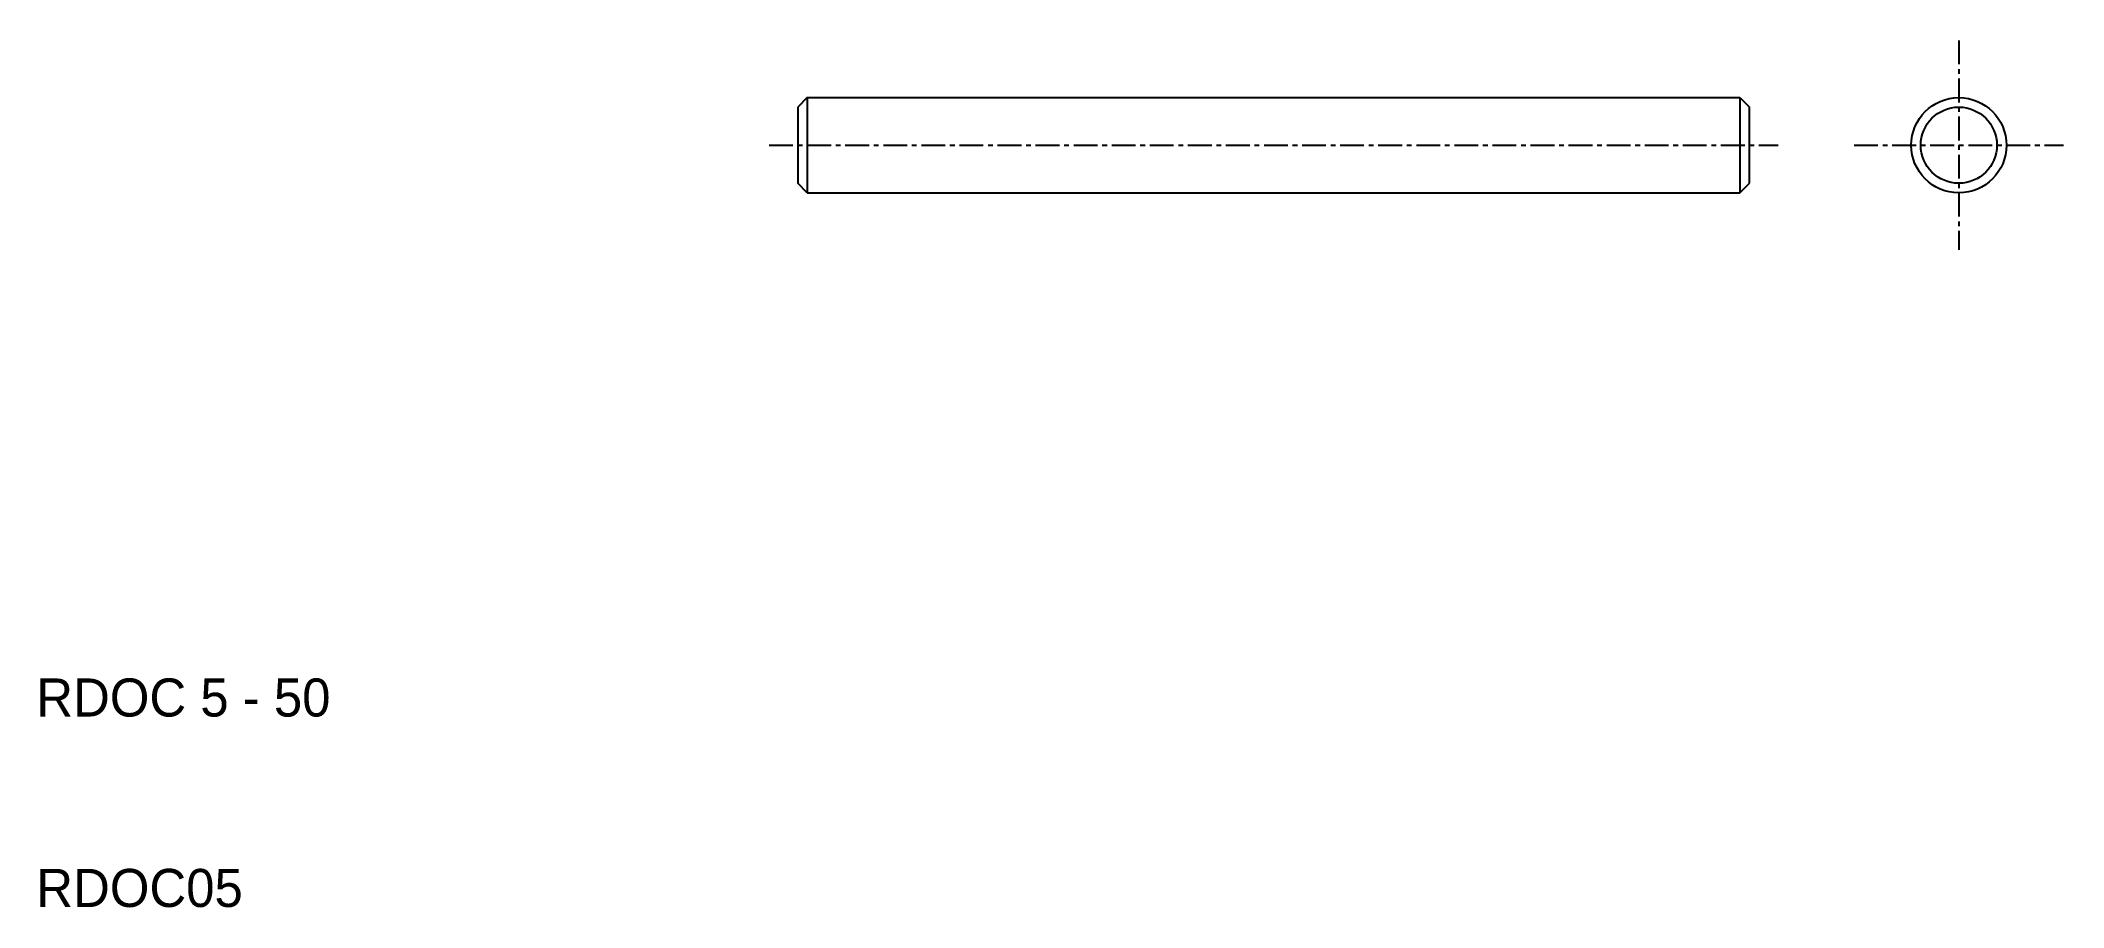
# Model space of a CAD drawing. Extents: x 10 to 116, y 10 to 56.
import ezdxf

# ---------------------------------------------------------------- set-up
doc = ezdxf.new("R2010")
doc.units = 0
doc.linetypes.add('CENTER', pattern=[2, 1.25, -0.25, 0.25, -0.25])
doc.layers.get('0').update_dxf_attribs({"linetype": 'CONTINUOUS'})
doc.layers.add('CENTER', color=1, linetype='CENTER')

msp = doc.modelspace()

# ---------------------------------------------------------------- linework, layer by layer
at = {"color": 7, "linetype": 'CONTINUOUS'}
for p, q in [((50.5, 52.5), (50, 52)), ((50.5, 52.5), (99.5, 52.5)), ((50.5, 52.5), (50.5, 47.5)), ((99.5, 52.5), (99.5, 47.5)), ((99.5, 52.5), (100, 52)), ((50, 52), (50, 48)), ((100, 48), (100, 52)), ((50.5, 47.5), (50, 48)), ((99.5, 47.5), (100, 48)), ((50.5, 47.5), (99.5, 47.5))]:
    msp.add_line(p, q, dxfattribs=at)
for radius in [2.5, 2]:
    msp.add_circle((111, 50), radius, dxfattribs=at)
at = {"layer": 'CENTER', "color": 1, "linetype": 'CENTER'}
for p, q in [((111, 55.5), (111, 44.5)), ((48.5, 50), (101.5, 50)), ((105.5, 50), (116.5, 50))]:
    msp.add_line(p, q, dxfattribs=at)

# ---------------------------------------------------------------- texts
at = {"color": 7, "linetype": 'CONTINUOUS'}
for s, p in [('RDOC 5 - 50', (10, 20)), ('RDOC05', (10, 10))]:
    msp.add_text(s, height=2, dxfattribs=at).set_placement(p)

doc.saveas('drawing.dxf')
